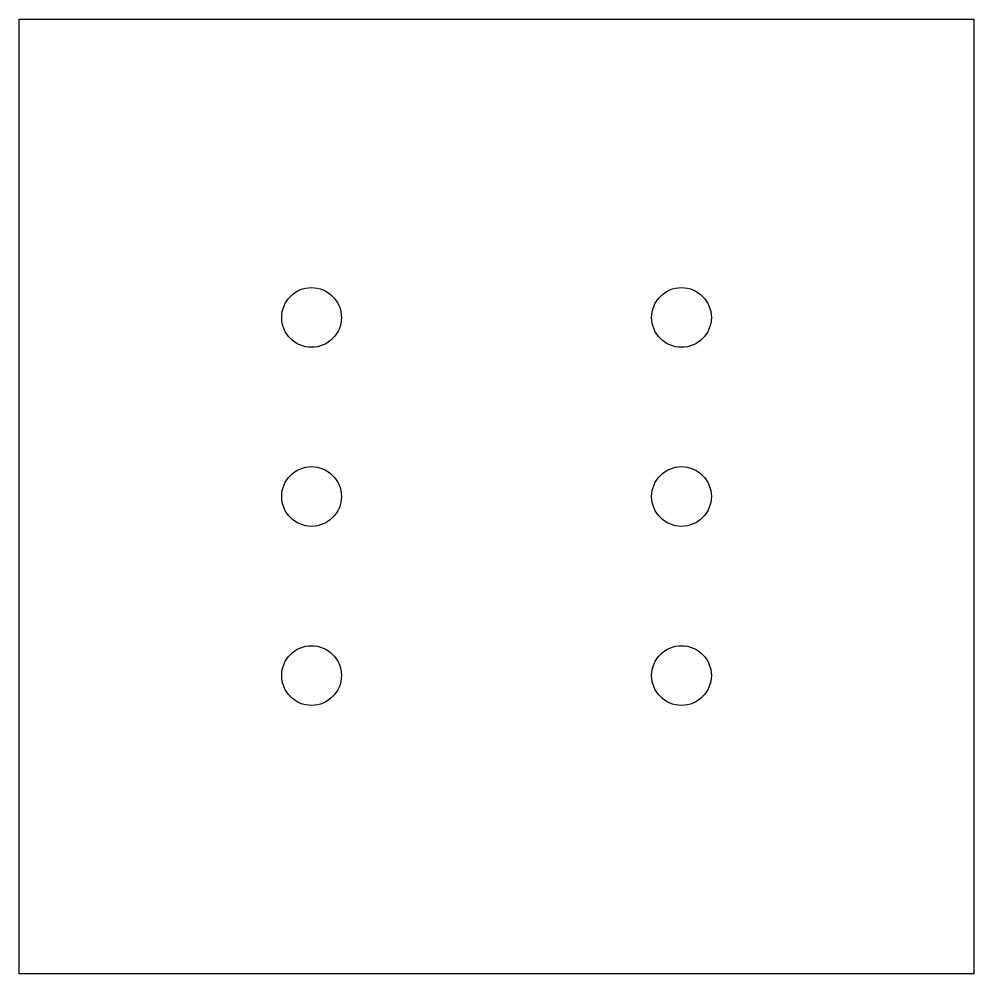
# Model space of a CAD drawing. Header units: millimetres. Extents: x 929 to 1261, y 420 to 500.
# Drawn here: x 1180.6 to 1260.6, y 419.5 to 499.5 of the extents above.
import ezdxf

# ---------------------------------------------------------------- set-up
doc = ezdxf.new("R2010")
doc.units = ezdxf.units.MM
doc.layers.add('文本层', color=2, linetype='Continuous')

msp = doc.modelspace()

# ---------------------------------------------------------------- linework, layer by layer
at = {"layer": '文本层'}
msp.add_lwpolyline([(1180.626, 499.522), (1260.626, 499.522), (1260.626, 419.522), (1180.626, 419.522)], close=True, dxfattribs=at)
for centre in [(1205.126, 474.522), (1236.126, 474.522), (1205.126, 459.522), (1236.126, 459.522), (1205.126, 444.522), (1236.126, 444.522)]:
    msp.add_circle(centre, 2.5, dxfattribs=at)

doc.saveas('drawing.dxf')
